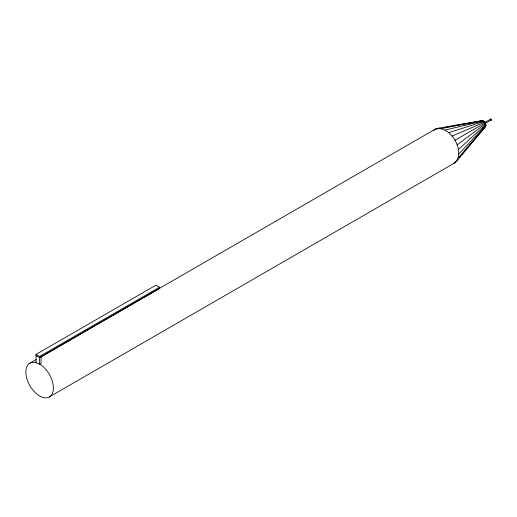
<?xml version="1.0" encoding="UTF-8"?>
<svg xmlns="http://www.w3.org/2000/svg" width="517" height="517" viewBox="0 0 517 517"><rect width="100%" height="100%" fill="white"/><g stroke="black" fill="none" stroke-linecap="round" stroke-linejoin="round"><path stroke-width="0.78" d="M49.373 396.933L454.844 162.836C466.134 151.765 450.591 124.843 435.359 129.082L40.371 357.131M457.034 160.8L485.631 126.413C486.646 124.138 484.772 120.894 482.29 120.629L438.216 128.203M490.581 119.194L491.15 119.375C491.04 121.476 489.444 118.309 491.15 119.375L490.924 120.086L485.069 123.466M491.021 119.957L491.15 119.375L490.491 119.188M490.982 120.034L491.15 119.375L490.42 119.207L484.565 122.594M491.034 119.854L491.15 119.375L490.672 119.233M490.853 120.112L491.15 119.375L490.362 119.265M490.762 120.099L491.15 119.375L490.329 119.343M491.021 119.744L490.762 119.304M490.672 120.06L491.15 119.375L490.316 119.44M457.422 159.779L454.844 162.836L453.422 163.275M459.484 157.33L460.511 156.108M462.062 154.279L463.09 153.058M464.634 151.222L466.179 149.387M467.213 148.166L468.757 146.33M469.785 145.109L485.631 126.413M458.411 157.763L485.877 125.877M490.581 119.996L491.15 119.375L490.329 119.556M458.883 153.911L485.961 125.192M433.718 130.607L435.359 129.082L440.083 128.242M481.398 121.146L482.29 120.629M458.411 149.523L485.877 124.416M490.491 119.905L491.15 119.375L490.362 119.679M457.034 144.889L485.631 123.589M159.52 287.206L39.628 356.426L39.628 364.149A19.484 11.251 60 0 1 52.114 393.993A19.484 11.251 60 0 1 29.075 384.189A19.484 11.251 60 0 1 36.061 362.63L36.061 354.365L155.953 285.151L159.52 287.206L159.52 288.518L39.628 357.732L36.061 355.677M29.883 363.18L36.177 359.548M454.844 140.333L485.243 122.781M490.42 119.795L491.15 119.375M451.994 136.158L484.739 122.044M448.672 132.649L484.151 121.417M445.105 130.051L483.518 120.959M441.537 128.533L482.884 120.687M447.166 126.975L448.737 126.691M450.313 126.413L451.884 126.129M453.461 125.851L460.544 124.584M462.114 124.3L481.786 120.784M36.061 362.63L39.628 364.149L41.063 363.322L41.063 356.904M36.061 354.365L39.628 356.426"/></g></svg>
